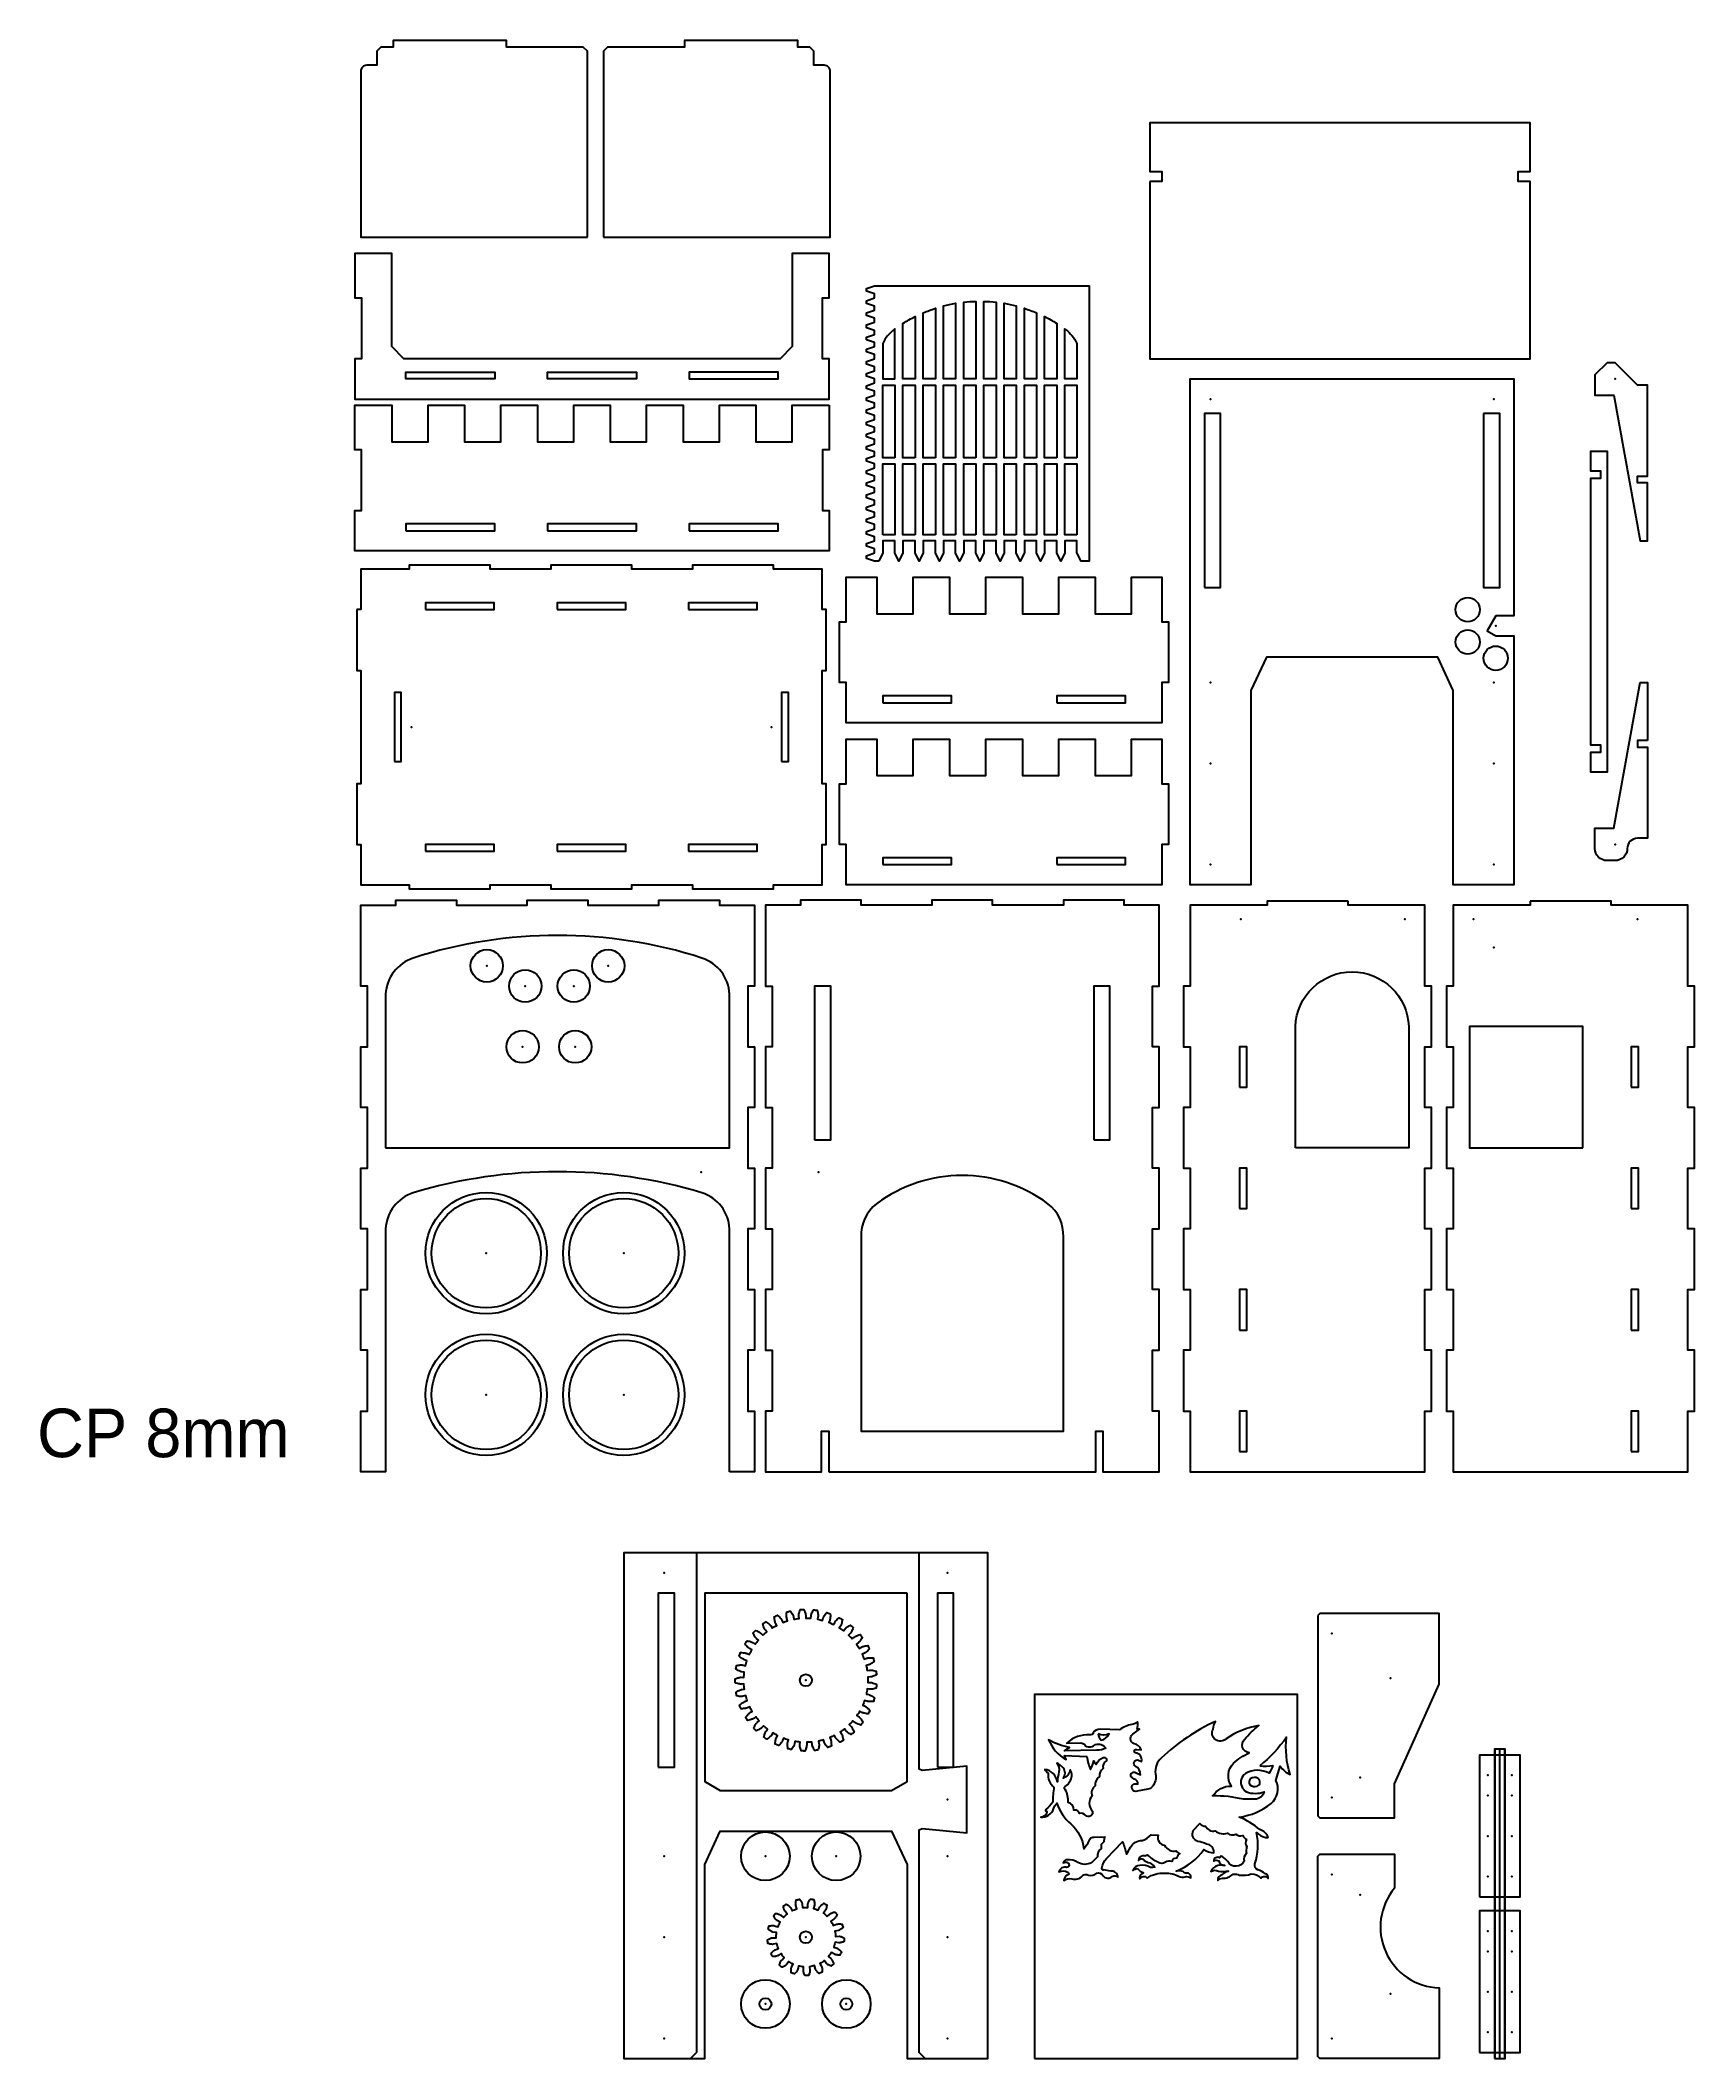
# Model space of a CAD drawing. Header units: millimetres. Extents: x -158 to 659, y -290 to 707.
import ezdxf
from ezdxf.enums import TextEntityAlignment as Align

# ---------------------------------------------------------------- set-up
doc = ezdxf.new("R2010")
doc.units = ezdxf.units.MM
for name, color, linetype in [('CORBEILLE', 70, 'Continuous'), ('EBRASEMENT_HERSE', 70, 'Continuous'), ('EMBRAYAGE', 70, 'Continuous'), ('FACADE_EXTEIREURE', 70, 'Continuous'), ('FACADE_INTERIEURE', 70, 'Continuous'), ('HERSE', 70, 'Continuous'), ('LATERALE_GD', 70, 'Continuous'), ('MECANIQUE', 70, 'Continuous'), ('PAR_DEFAUT', 70, 'Continuous'), ('PLANCHERS_INTERIEURS', 70, 'Continuous'), ('PONT_LEVIS_', 70, 'Continuous')]:
    doc.layers.add(name, color=color, linetype=linetype)

msp = doc.modelspace()

# ---------------------------------------------------------------- linework, layer by layer
at = {"layer": 'CORBEILLE'}
for points in [[(22.3, 465), (66.3, 465), (66.3, 468.4), (22.3, 468.4)], [(92.3, 465), (136.3, 465), (136.3, 468.4), (92.3, 468.4)], [(162.3, 465), (206.3, 465), (206.3, 468.4), (162.3, 468.4)], [(-2, 426), (-2, 396), (0, 396), (0, 386), (0, 350), (0, 340), (-2, 340), (-2, 310), (0, 310), (0, 290), (6, 290), (24, 290), (24, 288), (64, 288), (64, 290), (94, 290), (94, 288), (134, 288), (134, 290), (164, 290), (164, 288), (204, 288), (204, 290), (222, 290), (228, 290), (228, 310), (230, 310), (230, 340), (228, 340), (228, 350), (228, 386), (228, 396), (230, 396), (230, 426), (228, 426), (228, 446), (222, 446), (204, 446), (204, 448), (164, 448), (164, 446), (134, 446), (134, 448), (94, 448), (94, 446), (64, 446), (64, 448), (24, 448), (24, 446), (6, 446), (0, 446), (0, 426)], [(300, 370), (240, 370), (240, 390), (236.7, 390), (236.7, 410), (236.7, 420), (240, 420), (240, 430), (240, 442), (255, 442), (255, 424), (273, 424), (273, 442), (291, 442), (291, 424), (300, 424), (309, 424), (309, 442), (327, 442), (327, 424), (336, 424), (345, 424), (345, 442), (363, 442), (363, 424), (381, 424), (381, 442), (396, 442), (396, 430), (396, 420), (399.3, 420), (399.3, 410), (399.3, 390), (396, 390), (396, 370), (336, 370)], [(32, 426), (66, 426), (66, 429.4), (32, 429.4)], [(97, 426), (131, 426), (131, 429.4), (97, 429.4)], [(162, 426), (196, 426), (196, 429.4), (162, 429.4)], [(16.6, 351), (20, 351), (20, 385), (16.6, 385)], [(208, 351), (211.4, 351), (211.4, 385), (208, 385)], [(258, 380), (292, 380), (292, 383.4), (258, 383.4)], [(344, 380), (378, 380), (378, 383.4), (344, 383.4)], [(300, 290), (240, 290), (240, 310), (236.7, 310), (236.7, 330), (236.7, 340), (240, 340), (240, 350), (240, 362), (255, 362), (255, 344), (273, 344), (273, 362), (291, 362), (291, 344), (300, 344), (309, 344), (309, 362), (327, 362), (327, 344), (336, 344), (345, 344), (345, 362), (363, 362), (363, 344), (381, 344), (381, 362), (396, 362), (396, 350), (396, 340), (399.3, 340), (399.3, 330), (399.3, 310), (396, 310), (396, 290), (336, 290)], [(32, 306.6), (66, 306.6), (66, 310), (32, 310)], [(97, 306.6), (131, 306.6), (131, 310), (97, 310)], [(162, 306.6), (196, 306.6), (196, 310), (162, 310)], [(258, 300), (292, 300), (292, 303.4), (258, 303.4)], [(344, 300), (378, 300), (378, 303.4), (344, 303.4)]]:
    msp.add_lwpolyline(points, close=True, dxfattribs=at)
for points in [[(213.3, 556, 0), (207.3, 550, 0), (144.3, 550, 0), (84.3, 550, 0), (21.3, 550, 0), (15.3, 556, 0), (15.3, 566, 0), (15.3, 584, 0), (15.3, 595, 0), (15.3, 602, 0), (0.3, 602, 0), (-3, 602, 0), (-3, 590, 0), (-3, 580, 0), (0.3, 580, 0), (0.3, 570, 0), (0.3, 550, 0), (-3, 550, 0), (-3, 530, 0), (231.6, 530, 0), (231.6, 550, 0), (228.3, 550, 0), (228.3, 570, 0), (228.3, 580, 0), (231.6, 580, 0), (231.6, 590, 0), (231.6, 602, 0), (228.3, 602, 0), (213.3, 602, 0), (213.3, 595, 0), (213.3, 584, 0), (213.3, 566, 0)], [(44.3, 540, 0), (22.3, 540, 0), (22.3, 543.3, 0), (44.3, 543.3, 0), (66.3, 543.3, 0), (66.3, 540, 0)], [(114.3, 540, 0), (92.3, 540, 0), (92.3, 543.3, 0), (114.3, 543.3, 0), (136.3, 543.3, 0), (136.3, 540, 0)], [(184.3, 540, 0), (206.3, 540, 0), (206.3, 543.3, 0), (184.3, 543.3, 0), (162.3, 543.3, 0), (162.3, 540, 0)], [(231.6, 527, 0), (231.6, 515, 0), (231.6, 505, 0), (228.3, 505, 0), (228.3, 495, 0), (228.3, 475, 0), (231.6, 475, 0), (231.6, 455, 0), (-3, 455, 0), (-3, 475, 0), (0.3, 475, 0), (0.3, 495, 0), (0.3, 505, 0), (-3, 505, 0), (-3, 515, 0), (-3, 527, 0), (0.3, 527, 0), (15.3, 527, 0), (15.3, 509, 0), (33.3, 509, 0), (33.3, 527, 0), (51.3, 527, 0), (51.3, 509, 0), (69.3, 509, 0), (69.3, 527, 0), (87.3, 527, 0), (87.3, 509, 0), (105.3, 509, 0), (105.3, 527, 0), (112.3, 527, 0), (116.3, 527, 0), (123.3, 527, 0), (123.3, 509, 0), (141.3, 509, 0), (141.3, 527, 0), (159.3, 527, 0), (159.3, 509, 0), (177.3, 509, 0), (177.3, 527, 0), (195.3, 527, 0), (195.3, 509, 0), (213.3, 509, 0), (213.3, 527, 0), (228.3, 527, 0)]]:
    msp.add_polyline3d(points, close=True, dxfattribs=at)
for p in [(25, 368), (203, 368)]:
    msp.add_point(p, dxfattribs=at)
at = {"layer": 'EBRASEMENT_HERSE'}
for points in [[(417, 437), (425, 437), (425, 523), (417, 523)], [(555, 523), (555, 437), (563, 437), (563, 523)], [(147, -146), (155, -146), (155, -60), (147, -60)], [(285, -146), (293, -146), (293, -60), (285, -60)]]:
    msp.add_lwpolyline(points, close=True, dxfattribs=at)
for points in [[(561, 423, 0), (556.67, 415.5, 0), (561, 413, 0), (570, 413, 0), (570, 290, 0), (540, 290, 0), (540, 375, 0), (540, 386, 0), (532.38, 402.47, 0), (447.62, 402.47, 0), (440, 386, 0), (440, 375, 0), (440, 290, 0), (410, 290, 0), (410, 540, 0), (570, 540, 0), (570, 423, 0)], [(270, -290, 0), (310, -290, 0), (310, -40, 0), (130, -40, 0), (130, -290, 0), (170, -290, 0), (170, -205, 0), (170, -194, 0), (177.62, -177.53, 0), (262.38, -177.53, 0), (270, -194, 0), (270, -205, 0)], [(170, -290, 0), (170, -205, 0), (170, -194, 0), (177.62, -177.53, 0), (262.38, -177.53, 0), (270, -194, 0), (270, -205, 0), (270, -290, 0), (279, -290, 0), (276, -287, 0), (276, -177, 0), (277.54, -176.35, 0), (299.5, -178.45, 0), (299.5, -145.55, 0), (277.54, -147.65, 0), (276, -147, 0), (276, -40, 0), (166, -40, 0), (166, -287, 0), (163, -290, 0)], [(270, -60, 0), (170, -60, 0), (170, -153, 0), (177.62, -157.53, 0), (262.38, -157.53, 0), (270, -153, 0)]]:
    msp.add_polyline3d(points, close=True, dxfattribs=at)
for centre in [(547.14, 426), (547.15, 410), (561, 402)]:
    msp.add_circle(centre, 6, dxfattribs=at)
for p in [(420, 530), (560, 530), (561, 418), (420, 390), (560, 390), (420, 350), (560, 350), (420, 300), (560, 300), (150, -50), (290, -50), (290, -162), (150, -190), (290, -190), (150, -230), (290, -230), (150, -280), (290, -280)]:
    msp.add_point(p, dxfattribs=at)
at = {"layer": 'EMBRAYAGE'}
for points in [[(560.3, -290), (565.7, -290), (565.7, -137), (560.3, -137)], [(560.5, -290), (565.5, -290), (565.5, -137), (560.5, -137)], [(553, -210), (573, -210), (573, -140), (553, -140)], [(553, -287), (573, -287), (573, -217), (553, -217)]]:
    msp.add_lwpolyline(points, close=True, dxfattribs=at)
msp.add_lwpolyline([(563, -290), (563, -137)], dxfattribs=at)
for p in [(557, -150), (569, -150), (557, -160), (569, -160), (557, -180), (569, -180), (557, -200), (569, -200), (557, -227), (569, -227), (557, -237), (569, -237), (557, -257), (569, -257), (557, -277), (569, -277)]:
    msp.add_point(p, dxfattribs=at)
at = {"layer": 'FACADE_EXTEIREURE'}
for points in [[(231.3, 0), (233, 0), (236.3, 0), (358.3, 0), (361.6, 0), (363.3, 0), (363.3, 20), (366.6, 20), (366.8, 20), (366.8, 0), (368.3, 0), (371.6, 0), (392.3, 0), (394.6, 0), (394.6, 30), (391.3, 30), (391.3, 60), (394.6, 60), (394.6, 90), (391.3, 90), (391.3, 120), (394.6, 120), (394.6, 150), (391.3, 150), (391.3, 170), (391.3, 180), (394.6, 180), (394.6, 210), (391.3, 210), (391.3, 240), (394.6, 240), (394.6, 250), (394.6, 280), (392.3, 280), (377.3, 280), (377.3, 282.5), (347.3, 282.5), (347.3, 280), (312.3, 280), (312.3, 282.5), (282.3, 282.5), (282.3, 280), (247.3, 280), (247.3, 282.5), (217.3, 282.5), (217.3, 280), (202.3, 280), (200, 280), (200, 240), (203.3, 240), (203.3, 210), (200, 210), (200, 180), (203.3, 180), (203.3, 170), (203.3, 150), (200, 150), (200, 120), (203.3, 120), (203.3, 90), (200, 90), (200, 60), (203.3, 60), (203.3, 30), (200, 30), (200, 0), (202.3, 0), (223, 0), (226.3, 0), (227.8, 0), (227.8, 20), (228, 20), (231.3, 20)], [(224.3, 164), (232.3, 164), (232.3, 240), (224.3, 240)], [(362.3, 164), (370.3, 164), (370.3, 240), (362.3, 240)]]:
    msp.add_lwpolyline(points, close=True, dxfattribs=at)
msp.add_lwpolyline([(339.68, 132.47, 0.327984), (254.92, 132.47, 0.241037), (247.3, 116), (247.3, 105), (247.3, 20), (347.3, 20), (347.3, 105), (347.3, 116, 0.241037)], format="xyb", close=True, dxfattribs=at)
msp.add_point((226.3, 148), dxfattribs=at)
at = {"layer": 'FACADE_INTERIEURE'}
for points in [[(182.3, 0), (182.3, 120, 0.309514), (168.65, 137.85, 0.146175), (25.95, 137.85, 0.309514), (12.3, 120), (12.3, 0), (2.3, 0), (0, 0), (0, 30), (3.3, 30), (3.3, 60), (0, 60), (0, 90), (3.3, 90), (3.3, 120), (0, 120), (0, 150), (3.3, 150), (3.3, 170), (3.3, 180), (0, 180), (0, 210), (3.3, 210), (3.3, 240), (0, 240), (0, 280), (2.3, 280), (17.3, 280), (17.3, 282.5), (47.3, 282.5), (47.3, 280), (82.3, 280), (82.3, 282.5), (112.3, 282.5), (112.3, 280), (147.3, 280), (147.3, 282.5), (177.3, 282.5), (177.3, 280), (192.3, 280), (194.6, 280), (194.6, 250), (194.6, 240), (191.3, 240), (191.3, 210), (194.6, 210), (194.6, 180), (191.3, 180), (191.3, 170), (191.3, 150), (194.6, 150), (194.6, 120), (191.3, 120), (191.3, 90), (194.6, 90), (194.6, 60), (191.3, 60), (191.3, 30), (194.6, 30), (194.6, 0), (192.3, 0)], [(12.3, 160), (182.3, 160), (182.3, 236, 0.309514), (168.65, 253.85, 0.156854), (25.95, 253.85, 0.309514), (12.3, 236)]]:
    msp.add_lwpolyline(points, format="xyb", close=True, dxfattribs=at)
msp.add_point((168.3, 148), dxfattribs=at)
at = {"layer": 'HERSE'}
for points in [[(256, 450), (254, 450), (250, 451.33), (250, 452.67), (254, 454), (254, 456), (250, 457.33), (250, 458.67), (254, 460), (254, 462), (250, 463.33), (250, 464.67), (254, 466), (254, 468), (250, 469.33), (250, 470.67), (254, 472), (254, 474), (250, 475.33), (250, 476.67), (254, 478), (254, 480), (250, 481.33), (250, 482.67), (254, 484), (254, 486), (250, 487.33), (250, 488.67), (254, 490), (254, 492), (250, 493.33), (250, 494.67), (254, 496), (254, 498), (250, 499.33), (250, 500.67), (254, 502), (254, 504), (250, 505.33), (250, 506.67), (254, 508), (254, 510), (250, 511.33), (250, 512.67), (254, 514), (254, 516), (250, 517.33), (250, 518.67), (254, 520), (254, 522), (250, 523.33), (250, 524.67), (254, 526), (254, 528), (250, 529.33), (250, 530.67), (254, 532), (254, 534), (250, 535.33), (250, 536.67), (254, 538), (254, 540), (250, 541.33), (250, 542.67), (254, 544), (254, 546), (250, 547.33), (250, 548.67), (254, 550), (254, 552), (250, 553.33), (250, 554.67), (254, 556), (254, 558), (250, 559.33), (250, 560.67), (254, 562), (254, 564), (250, 565.33), (250, 566.67), (254, 568), (254, 570), (250, 571.33), (250, 572.67), (254, 574), (254, 576), (250, 577.33), (250, 578.67), (254, 580), (254, 582), (250, 583.33), (250, 584.67), (254, 586), (360, 586), (360, 555), (360, 545), (360, 450), (356, 450), (354, 454), (354, 460), (348, 460), (348, 454), (346, 450), (344, 454), (344, 460), (338, 460), (338, 454), (336, 450), (334, 454), (334, 460), (328, 460), (328, 454), (326, 450), (324, 454), (324, 460), (318, 460), (318, 454), (316, 450), (314, 454), (314, 460), (308, 460), (308, 454), (306, 450), (304, 454), (304, 460), (298, 460), (298, 454), (296, 450), (294, 454), (294, 460), (288, 460), (288, 454), (286, 450), (284, 454), (284, 460), (278, 460), (278, 454), (276, 450), (274, 454), (274, 460), (268, 460), (268, 454), (266, 450), (264, 454), (264, 460), (258, 460), (258, 454)], [(264, 501), (258, 501), (258, 537), (264, 537)], [(274, 501), (268, 501), (268, 537), (274, 537)], [(284, 501), (278, 501), (278, 537), (284, 537)], [(294, 501), (288, 501), (288, 537), (294, 537)], [(304, 501), (298, 501), (298, 537), (304, 537)], [(314, 501), (308, 501), (308, 537), (314, 537)], [(324, 501), (318, 501), (318, 537), (324, 537)], [(334, 501), (328, 501), (328, 537), (334, 537)], [(344, 501), (338, 501), (338, 537), (344, 537)], [(354, 501), (348, 501), (348, 537), (354, 537)], [(258, 463), (258, 498), (264, 498), (264, 463)], [(274, 463), (268, 463), (268, 498), (274, 498)], [(284, 463), (278, 463), (278, 498), (284, 498)], [(294, 463), (288, 463), (288, 498), (294, 498)], [(304, 463), (298, 463), (298, 498), (304, 498)], [(314, 463), (308, 463), (308, 498), (314, 498)], [(324, 463), (318, 463), (318, 498), (324, 498)], [(334, 463), (328, 463), (328, 498), (334, 498)], [(344, 463), (338, 463), (338, 498), (344, 498)], [(354, 463), (348, 463), (348, 498), (354, 498)]]:
    msp.add_lwpolyline(points, close=True, dxfattribs=at)
for points in [[(274, 545), (274, 540), (268, 540), (268, 545), (268, 555), (268, 567.44, -0.024059), (274, 570.82), (274, 555)], [(284, 545), (284, 540), (278, 540), (278, 545), (278, 555), (278, 572.66, -0.022389), (284, 574.9), (284, 555)], [(294, 545), (294, 540), (288, 540), (288, 545), (288, 555), (288, 576.07, -0.021452), (294, 577.36), (294, 555)], [(304, 545), (304, 540), (298, 540), (298, 545), (298, 555), (298, 577.92, -0.021025), (304, 578.34), (304, 555)], [(314, 545), (314, 540), (308, 540), (308, 545), (308, 555), (308, 578.34, -0.021025), (314, 577.92), (314, 555)], [(324, 545), (324, 540), (318, 540), (318, 545), (318, 555), (318, 577.36, -0.021452), (324, 576.07), (324, 555)], [(334, 545), (334, 540), (328, 540), (328, 545), (328, 555), (328, 574.9, -0.022389), (334, 572.66), (334, 555)], [(344, 545), (344, 540), (338, 540), (338, 545), (338, 555), (338, 570.82, -0.024059), (344, 567.44), (344, 555)], [(258, 555), (258, 545), (258, 540), (264, 540), (264, 545), (264, 555), (264, 564.75, 0.001627), (263.62, 564.47, 0.113686), (258, 557.52)], [(348.38, 564.47, -0.113686), (354, 557.52), (354, 555), (354, 545), (354, 540), (348, 540), (348, 545), (348, 555), (348, 564.75)]]:
    msp.add_lwpolyline(points, format="xyb", close=True, dxfattribs=at)
at = {"layer": 'LATERALE_GD'}
for points in [[(488, 282), (448, 282), (448, 280), (431.3, 280), (428, 280), (416, 280), (413.3, 280), (410, 280), (410, 240), (406.7, 240), (406.7, 210), (410, 210), (410, 180), (406.7, 180), (406.7, 150), (410, 150), (410, 120), (406.7, 120), (406.7, 90), (410, 90), (410, 60), (406.7, 60), (406.7, 30), (410, 30), (410, 0), (413.3, 0), (416, 0), (428, 0), (431.3, 0), (508, 0), (520, 0), (523.3, 0), (526, 0), (526, 30), (529.3, 30), (529.3, 60), (526, 60), (526, 90), (529.3, 90), (529.3, 120), (526, 120), (526, 150), (529.3, 150), (529.3, 180), (526, 180), (526, 210), (529.3, 210), (529.3, 240), (526, 240), (526, 280), (523.3, 280), (520, 280), (508, 280), (491.3, 280), (488, 280)], [(578, 282), (578, 280), (561.3, 280), (558, 280), (546, 280), (543.3, 280), (540, 280), (540, 240), (536.7, 240), (536.7, 210), (540, 210), (540, 180), (536.7, 180), (536.7, 150), (540, 150), (540, 120), (536.7, 120), (536.7, 90), (540, 90), (540, 60), (536.7, 60), (536.7, 30), (540, 30), (540, 0), (543.3, 0), (546, 0), (558, 0), (561.3, 0), (638, 0), (650, 0), (653.3, 0), (656, 0), (656, 30), (659.3, 30), (659.3, 60), (656, 60), (656, 90), (659.3, 90), (659.3, 120), (656, 120), (656, 150), (659.3, 150), (659.3, 180), (656, 180), (656, 210), (659.3, 210), (659.3, 240), (656, 240), (656, 280), (653.3, 280), (650, 280), (638, 280), (621.3, 280), (618, 280), (618, 282)], [(434.4, 190), (438, 190), (438, 210), (434.4, 210)], [(628, 190), (631.6, 190), (631.6, 210), (628, 210)], [(434.4, 130), (438, 130), (438, 150), (434.4, 150)], [(628, 130), (631.6, 130), (631.6, 150), (628, 150)], [(434.4, 70), (438, 70), (438, 90), (434.4, 90)], [(628, 70), (631.6, 70), (631.6, 90), (628, 90)], [(434.4, 10), (438, 10), (438, 30), (434.4, 30)], [(628, 10), (631.6, 10), (631.6, 30), (628, 30)]]:
    msp.add_lwpolyline(points, close=True, dxfattribs=at)
msp.add_lwpolyline([(462, 160), (462, 220, -0.964923), (518, 220), (518, 160)], format="xyb", close=True, dxfattribs=at)
msp.add_polyline3d([(604, 160, 0), (604, 220, 0), (548, 220, 0), (548, 160, 0)], close=True, dxfattribs=at)
for p in [(435, 273), (516, 273), (550, 273), (631, 273), (560, 259)]:
    msp.add_point(p, dxfattribs=at)
at = {"layer": 'MECANIQUE'}
for points in [[(242.92, -82.6), (243.87, -81.76), (243.9, -81.74), (243.99, -81.66), (244.16, -81.55), (244.4, -81.4), (244.71, -81.23), (245.11, -81.04), (245.58, -80.84), (246.15, -80.63), (246.76, -80.44, -0.013232), (247.92, -81.89), (247.92, -81.89), (247.59, -82.44), (247.27, -82.95), (246.97, -83.37), (246.69, -83.71), (246.45, -83.98), (246.26, -84.18), (246.11, -84.31), (246.02, -84.39), (245.99, -84.42), (244.96, -85.15, -0.021007), (246.37, -87.31), (247.46, -86.66), (247.49, -86.64), (247.6, -86.59), (247.78, -86.51), (248.04, -86.41), (248.38, -86.3), (248.81, -86.19), (249.32, -86.08), (249.91, -85.98), (250.55, -85.91, -0.013232), (251.41, -87.55), (251.41, -87.55), (250.99, -88.04), (250.57, -88.47), (250.19, -88.82), (249.86, -89.11), (249.57, -89.33), (249.34, -89.49), (249.18, -89.59), (249.07, -89.65), (249.04, -89.67), (247.89, -90.2, -0.021007), (248.86, -92.58), (250.05, -92.15), (250.09, -92.14), (250.2, -92.11), (250.4, -92.07), (250.68, -92.02), (251.03, -91.98), (251.47, -91.94), (251.99, -91.93), (252.59, -91.95), (253.23, -92, -0.013232), (253.76, -93.77), (253.76, -93.77), (253.26, -94.17), (252.77, -94.52), (252.33, -94.79), (251.95, -95.01), (251.63, -95.17), (251.37, -95.29), (251.19, -95.36), (251.07, -95.39), (251.03, -95.41), (249.81, -95.71, -0.021007), (250.31, -98.23), (251.56, -98.04), (251.6, -98.03), (251.72, -98.02), (251.92, -98.02), (252.2, -98.02), (252.56, -98.05), (252.99, -98.1), (253.51, -98.19), (254.09, -98.32), (254.71, -98.49, -0.013232), (254.9, -100.33), (254.9, -100.33), (254.33, -100.62), (253.78, -100.87), (253.3, -101.06), (252.88, -101.2), (252.54, -101.3), (252.26, -101.36), (252.07, -101.4), (251.95, -101.41), (251.91, -101.42), (250.65, -101.48, -0.021007), (250.67, -104.06), (251.93, -104.1), (251.97, -104.1), (252.09, -104.12), (252.29, -104.15), (252.56, -104.21), (252.91, -104.3), (253.32, -104.43), (253.81, -104.62), (254.36, -104.85), (254.93, -105.14, -0.013232), (254.77, -106.98), (254.77, -106.98), (254.16, -107.16), (253.57, -107.3), (253.06, -107.4), (252.63, -107.46), (252.27, -107.49), (251.99, -107.5), (251.79, -107.5), (251.67, -107.49), (251.63, -107.48), (250.38, -107.31, -0.021007), (249.91, -109.84), (251.14, -110.12), (251.18, -110.13), (251.3, -110.17), (251.49, -110.24), (251.74, -110.35), (252.07, -110.5), (252.45, -110.71), (252.89, -110.98), (253.39, -111.32), (253.9, -111.71, -0.013232), (253.39, -113.49), (253.39, -113.49), (252.75, -113.55), (252.15, -113.58), (251.63, -113.58), (251.2, -113.55), (250.84, -113.51), (250.56, -113.47), (250.37, -113.43), (250.25, -113.4), (250.21, -113.39), (249.02, -112.98, -0.021007), (248.08, -115.38), (249.23, -115.89), (249.27, -115.91), (249.38, -115.96), (249.55, -116.06), (249.78, -116.22), (250.07, -116.44), (250.41, -116.72), (250.79, -117.07), (251.21, -117.49), (251.64, -117.97, -0.013232), (250.8, -119.62), (250.8, -119.62), (250.16, -119.56), (249.57, -119.47), (249.06, -119.37), (248.63, -119.27), (248.29, -119.16), (248.03, -119.07), (247.84, -118.99), (247.74, -118.94), (247.7, -118.92), (246.61, -118.29, -0.021007), (245.23, -120.47), (246.27, -121.19), (246.3, -121.21), (246.39, -121.29), (246.54, -121.42), (246.74, -121.62), (246.98, -121.88), (247.26, -122.22), (247.57, -122.64), (247.9, -123.14), (248.23, -123.69, -0.013232), (247.1, -125.15), (247.1, -125.15), (246.48, -124.97), (245.92, -124.77), (245.44, -124.58), (245.04, -124.39), (244.72, -124.22), (244.48, -124.08), (244.31, -123.97), (244.22, -123.9), (244.19, -123.87), (243.23, -123.05, -0.021007), (241.47, -124.93), (242.35, -125.83), (242.38, -125.86), (242.45, -125.95), (242.57, -126.11), (242.73, -126.34), (242.92, -126.65), (243.13, -127.03), (243.36, -127.5), (243.59, -128.05), (243.81, -128.66, -0.013232), (242.42, -129.88), (242.42, -129.88), (241.85, -129.58), (241.33, -129.28), (240.89, -129), (240.54, -128.74), (240.26, -128.52), (240.05, -128.33), (239.91, -128.19), (239.83, -128.1), (239.8, -128.07), (239.02, -127.08, -0.021007), (236.93, -128.59), (237.63, -129.65), (237.65, -129.68), (237.7, -129.79), (237.79, -129.96), (237.9, -130.22), (238.03, -130.56), (238.16, -130.98), (238.3, -131.48), (238.42, -132.06), (238.52, -132.7, -0.013232), (236.92, -133.64), (236.92, -133.64), (236.42, -133.24), (235.97, -132.85), (235.6, -132.48), (235.3, -132.16), (235.06, -131.89), (234.89, -131.67), (234.78, -131.5), (234.72, -131.4), (234.7, -131.37), (234.12, -130.25, -0.021007), (231.78, -131.34), (232.26, -132.5), (232.28, -132.54), (232.32, -132.65), (232.37, -132.85), (232.43, -133.12), (232.49, -133.47), (232.54, -133.91), (232.58, -134.43), (232.59, -135.03), (232.57, -135.67, -0.013232), (230.82, -136.29), (230.82, -136.29), (230.4, -135.8), (230.03, -135.33), (229.73, -134.9), (229.5, -134.53), (229.32, -134.22), (229.2, -133.97), (229.12, -133.79), (229.07, -133.67), (229.06, -133.64), (228.7, -132.43, -0.021007), (226.2, -133.05), (226.46, -134.29), (226.47, -134.33), (226.48, -134.45), (226.5, -134.65), (226.5, -134.93), (226.5, -135.29), (226.46, -135.72), (226.4, -136.24), (226.3, -136.83), (226.16, -137.45, -0.013232), (224.33, -137.73), (224.33, -137.73), (224.01, -137.18), (223.73, -136.64), (223.52, -136.17), (223.36, -135.76), (223.25, -135.42), (223.17, -135.15), (223.13, -134.96), (223.11, -134.84), (223.1, -134.8), (222.98, -133.54, -0.021007), (220.4, -133.68), (220.42, -134.95), (220.42, -134.99), (220.41, -135.11), (220.39, -135.3), (220.34, -135.58), (220.27, -135.93), (220.15, -136.36), (220, -136.85), (219.78, -137.41), (219.53, -138, -0.013232), (217.68, -137.92), (217.68, -137.92), (217.47, -137.32), (217.3, -136.74), (217.18, -136.24), (217.1, -135.8), (217.05, -135.45), (217.03, -135.17), (217.02, -134.97), (217.02, -134.85), (217.03, -134.81), (217.14, -133.55, -0.021007), (214.59, -133.21), (214.37, -134.45), (214.36, -134.49), (214.33, -134.6), (214.27, -134.79), (214.17, -135.06), (214.03, -135.39), (213.84, -135.78), (213.59, -136.24), (213.27, -136.75), (212.91, -137.27, -0.013232), (211.11, -136.85), (211.11, -136.85), (211.02, -136.22), (210.96, -135.62), (210.94, -135.1), (210.94, -134.66), (210.96, -134.3), (210.99, -134.03), (211.03, -133.83), (211.05, -133.71), (211.06, -133.67), (211.41, -132.46, -0.021007), (208.97, -131.64), (208.52, -132.81), (208.5, -132.85), (208.45, -132.96), (208.36, -133.13), (208.21, -133.37), (208.01, -133.67), (207.75, -134.02), (207.42, -134.42), (207.01, -134.86), (206.55, -135.31, -0.013232), (204.86, -134.56), (204.86, -134.56), (204.89, -133.92), (204.95, -133.32), (205.03, -132.81), (205.12, -132.38), (205.2, -132.03), (205.29, -131.76), (205.35, -131.57), (205.4, -131.46), (205.42, -131.43), (205.99, -130.3, -0.021007), (203.75, -129.03), (203.08, -130.1), (203.06, -130.14), (202.99, -130.23), (202.86, -130.39), (202.68, -130.59), (202.42, -130.85), (202.1, -131.14), (201.7, -131.47), (201.21, -131.83), (200.68, -132.18, -0.013232), (199.16, -131.12), (199.16, -131.12), (199.32, -130.5), (199.49, -129.92), (199.66, -129.44), (199.82, -129.03), (199.98, -128.7), (200.11, -128.46), (200.21, -128.28), (200.28, -128.19), (200.3, -128.15), (201.08, -127.16, -0.021007), (199.12, -125.49), (198.26, -126.41), (198.23, -126.44), (198.14, -126.52), (197.99, -126.65), (197.77, -126.82), (197.47, -127.02), (197.09, -127.25), (196.64, -127.49), (196.1, -127.75), (195.51, -128, -0.013232), (194.22, -126.67), (194.22, -126.67), (194.48, -126.09), (194.76, -125.56), (195.02, -125.11), (195.26, -124.74), (195.47, -124.45), (195.65, -124.23), (195.78, -124.08), (195.87, -124), (195.9, -123.97), (196.85, -123.14, -0.021007), (195.24, -121.13), (194.22, -121.87), (194.19, -121.9), (194.09, -121.96), (193.91, -122.06), (193.66, -122.18), (193.33, -122.32), (192.92, -122.47), (192.42, -122.63), (191.85, -122.78), (191.22, -122.91, -0.013232), (190.2, -121.36), (190.2, -121.36), (190.58, -120.84), (190.95, -120.37), (191.29, -119.98), (191.6, -119.67), (191.86, -119.42), (192.07, -119.24), (192.23, -119.12), (192.33, -119.05), (192.36, -119.03), (193.46, -118.4, -0.021007), (192.26, -116.11), (191.12, -116.65), (191.08, -116.67), (190.97, -116.71), (190.78, -116.77), (190.51, -116.85), (190.16, -116.92), (189.72, -117), (189.21, -117.06), (188.61, -117.1), (187.97, -117.11, -0.013232), (187.27, -115.39), (187.27, -115.39), (187.73, -114.95), (188.19, -114.56), (188.6, -114.24), (188.96, -113.99), (189.26, -113.8), (189.5, -113.66), (189.68, -113.57), (189.79, -113.52), (189.83, -113.51), (191.02, -113.09, -0.021007), (190.28, -110.63), (189.05, -110.94), (189.01, -110.95), (188.9, -110.97), (188.7, -110.99), (188.42, -111.02), (188.06, -111.02), (187.62, -111.01), (187.1, -110.98), (186.51, -110.9), (185.88, -110.79, -0.013232), (185.51, -108.97), (185.51, -108.97), (186.05, -108.63), (186.57, -108.33), (187.04, -108.09), (187.44, -107.92), (187.77, -107.79), (188.04, -107.7), (188.23, -107.64), (188.35, -107.62), (188.39, -107.61), (189.64, -107.43, -0.021007), (189.37, -104.86), (188.11, -104.94), (188.07, -104.94), (187.95, -104.94), (187.75, -104.93), (187.47, -104.89), (187.12, -104.84), (186.69, -104.74), (186.19, -104.61), (185.62, -104.42), (185.02, -104.19, -0.013232), (185.01, -102.34), (185.01, -102.34), (185.6, -102.1), (186.17, -101.91), (186.67, -101.76), (187.09, -101.66), (187.45, -101.6), (187.73, -101.56), (187.92, -101.55), (188.04, -101.54), (188.08, -101.54), (189.35, -101.6, -0.021007), (189.57, -99.03), (188.32, -98.87), (188.28, -98.86), (188.16, -98.84), (187.97, -98.79), (187.7, -98.7), (187.37, -98.58), (186.96, -98.41), (186.5, -98.18), (185.97, -97.89), (185.43, -97.55, -0.013232), (185.76, -95.73), (185.76, -95.73), (186.39, -95.61), (186.99, -95.52), (187.5, -95.48), (187.94, -95.46), (188.3, -95.46), (188.58, -95.48), (188.78, -95.5), (188.9, -95.52), (188.94, -95.53), (190.16, -95.83, -0.021007), (190.87, -93.35), (189.67, -92.95), (189.64, -92.94), (189.53, -92.89), (189.35, -92.8), (189.1, -92.67), (188.79, -92.48), (188.43, -92.24), (188.01, -91.92), (187.55, -91.54), (187.08, -91.11, -0.013232), (187.76, -89.38), (187.76, -89.38), (188.4, -89.38), (189, -89.41), (189.51, -89.46), (189.95, -89.53), (190.3, -89.6), (190.57, -89.67), (190.76, -89.73), (190.87, -89.77), (190.91, -89.79), (192.06, -90.31, -0.021007), (193.23, -88.01), (192.12, -87.39), (192.09, -87.37), (191.99, -87.3), (191.83, -87.19), (191.61, -87.01), (191.35, -86.77), (191.04, -86.46), (190.69, -86.07), (190.31, -85.61), (189.93, -85.09, -0.013232), (190.92, -83.53), (190.92, -83.53), (191.55, -83.65), (192.13, -83.79), (192.63, -83.94), (193.04, -84.09), (193.37, -84.22), (193.63, -84.34), (193.8, -84.44), (193.9, -84.5), (193.94, -84.52), (194.97, -85.25, -0.021007), (196.55, -83.21), (195.58, -82.4), (195.55, -82.37), (195.47, -82.29), (195.33, -82.14), (195.15, -81.93), (194.94, -81.64), (194.69, -81.27), (194.42, -80.83), (194.14, -80.3), (193.86, -79.72, -0.013232), (195.13, -78.37), (195.13, -78.37), (195.72, -78.61), (196.27, -78.86), (196.73, -79.1), (197.11, -79.33), (197.41, -79.52), (197.63, -79.69), (197.79, -79.81), (197.88, -79.89), (197.91, -79.92), (198.78, -80.83, -0.021007), (200.71, -79.13), (199.92, -78.15), (199.9, -78.12), (199.83, -78.02), (199.72, -77.85), (199.59, -77.6), (199.43, -77.28), (199.26, -76.88), (199.08, -76.39), (198.9, -75.82), (198.74, -75.2, -0.013232), (200.24, -74.11), (200.24, -74.11), (200.78, -74.46), (201.27, -74.81), (201.67, -75.13), (202, -75.42), (202.26, -75.67), (202.45, -75.88), (202.58, -76.03), (202.65, -76.12), (202.67, -76.16), (203.36, -77.22, -0.021007), (205.58, -75.91), (204.99, -74.8), (204.97, -74.76), (204.92, -74.65), (204.85, -74.47), (204.76, -74.2), (204.67, -73.85), (204.58, -73.42), (204.49, -72.91), (204.43, -72.32), (204.38, -71.68, -0.013232), (206.06, -70.89), (206.06, -70.89), (206.53, -71.34), (206.94, -71.77), (207.28, -72.17), (207.55, -72.51), (207.75, -72.81), (207.9, -73.05), (208, -73.22), (208.05, -73.33), (208.07, -73.36), (208.54, -74.53, -0.021007), (210.97, -73.67), (210.6, -72.47), (210.59, -72.43), (210.56, -72.31), (210.52, -72.11), (210.49, -71.84), (210.46, -71.48), (210.45, -71.04), (210.47, -70.52), (210.51, -69.92), (210.6, -69.29, -0.013232), (212.39, -68.84), (212.39, -68.84), (212.76, -69.36), (213.09, -69.86), (213.34, -70.32), (213.54, -70.71), (213.69, -71.04), (213.79, -71.3), (213.85, -71.49), (213.88, -71.6), (213.89, -71.64), (214.13, -72.88, -0.021007), (216.68, -72.49), (216.54, -71.24), (216.54, -71.2), (216.54, -71.08), (216.54, -70.88), (216.56, -70.6), (216.6, -70.24), (216.68, -69.81), (216.79, -69.3), (216.95, -68.73), (217.15, -68.12, -0.013232), (218.99, -68.01), (218.99, -68.01), (219.26, -68.6), (219.48, -69.15), (219.65, -69.65), (219.77, -70.07), (219.85, -70.42), (219.9, -70.69), (219.93, -70.89), (219.93, -71.01), (219.94, -71.05), (219.94, -72.31, -0.021007), (222.51, -72.42), (222.62, -71.16), (222.62, -71.12), (222.64, -71), (222.68, -70.81), (222.75, -70.54), (222.86, -70.19), (223.02, -69.78), (223.22, -69.3), (223.49, -68.77), (223.8, -68.21, -0.013232), (225.63, -68.46), (225.63, -68.46), (225.78, -69.08), (225.9, -69.67), (225.97, -70.18), (226.01, -70.62), (226.02, -70.98), (226.02, -71.26), (226, -71.46), (225.99, -71.58), (225.98, -71.62), (225.75, -72.86, -0.021007), (228.26, -73.45), (228.6, -72.23), (228.61, -72.19), (228.65, -72.08), (228.73, -71.89), (228.85, -71.64), (229.02, -71.33), (229.25, -70.95), (229.54, -70.52), (229.9, -70.05), (230.31, -69.55, -0.013232), (232.07, -70.15), (232.07, -70.15), (232.1, -70.79), (232.1, -71.39), (232.07, -71.9), (232.02, -72.34), (231.97, -72.7), (231.91, -72.97), (231.86, -73.16), (231.83, -73.28), (231.81, -73.32), (231.35, -74.49, -0.021007), (233.7, -75.54), (234.26, -74.41), (234.28, -74.38), (234.34, -74.27), (234.46, -74.11), (234.62, -73.88), (234.85, -73.61), (235.15, -73.28), (235.51, -72.92), (235.96, -72.52), (236.46, -72.11, -0.013232), (238.07, -73.02), (238.07, -73.02), (237.98, -73.66), (237.86, -74.25), (237.74, -74.75), (237.61, -75.17), (237.49, -75.51), (237.38, -75.77), (237.3, -75.95), (237.24, -76.05), (237.22, -76.09), (236.54, -77.15, -0.021007), (238.65, -78.63), (239.42, -77.63), (239.44, -77.6), (239.52, -77.51), (239.66, -77.37), (239.87, -77.18), (240.15, -76.95), (240.5, -76.69), (240.93, -76.4), (241.44, -76.09), (242.01, -75.78, -0.013232), (243.42, -76.99), (243.42, -76.99), (243.2, -77.59), (242.98, -78.15), (242.76, -78.62), (242.56, -79.01), (242.38, -79.32), (242.22, -79.55), (242.1, -79.71), (242.03, -79.8), (242, -79.83), (241.13, -80.75, -0.021007)], [(473, -289), (473, -190), (474, -189), (511, -189), (511, -205.71, 0.625314), (533, -255), (533, -290), (474, -290)], [(230.56, -219.79), (231.83, -218.56), (231.85, -218.55), (231.89, -218.51), (231.98, -218.44), (232.1, -218.36), (232.25, -218.27), (232.45, -218.16), (232.7, -218.05), (232.98, -217.93), (233.31, -217.81), (233.68, -217.7), (234.1, -217.59), (234.35, -217.55, -0.022105), (235.39, -218.86), (235.39, -218.86), (235.29, -219.09), (235.09, -219.47), (234.9, -219.81), (234.71, -220.11), (234.53, -220.36), (234.36, -220.57), (234.21, -220.74), (234.08, -220.87), (233.98, -220.97), (233.9, -221.03), (233.85, -221.07), (233.83, -221.08), (232.34, -222.04, -0.043431), (233.53, -224.29), (235.17, -223.61), (235.18, -223.6), (235.24, -223.58), (235.34, -223.55), (235.48, -223.52), (235.67, -223.49), (235.89, -223.46), (236.16, -223.44), (236.46, -223.43), (236.81, -223.44), (237.2, -223.47), (237.63, -223.53), (237.88, -223.57, -0.022105), (238.38, -225.17), (238.38, -225.17), (238.2, -225.35), (237.88, -225.64), (237.57, -225.88), (237.29, -226.09), (237.03, -226.26), (236.8, -226.39), (236.6, -226.5), (236.43, -226.57), (236.3, -226.63), (236.2, -226.66), (236.14, -226.68), (236.12, -226.68), (234.38, -227.04, -0.043431), (234.68, -229.57), (236.45, -229.52), (236.47, -229.52), (236.53, -229.52), (236.64, -229.53), (236.78, -229.55), (236.96, -229.59), (237.18, -229.64), (237.44, -229.72), (237.73, -229.82), (238.05, -229.96), (238.4, -230.13), (238.78, -230.33), (238.99, -230.46, -0.022105), (238.88, -232.14), (238.88, -232.14), (238.65, -232.24), (238.25, -232.39), (237.87, -232.51), (237.54, -232.6), (237.23, -232.66), (236.97, -232.7), (236.74, -232.73), (236.56, -232.74), (236.42, -232.74), (236.31, -232.74), (236.25, -232.73), (236.23, -232.73), (234.48, -232.43, -0.043431), (233.84, -234.9), (235.52, -235.49), (235.53, -235.5), (235.59, -235.52), (235.68, -235.57), (235.81, -235.64), (235.96, -235.74), (236.15, -235.87), (236.36, -236.04), (236.59, -236.24), (236.84, -236.48), (237.11, -236.77), (237.39, -237.09), (237.54, -237.29, -0.022105), (236.83, -238.81), (236.83, -238.81), (236.58, -238.82), (236.15, -238.82), (235.76, -238.8), (235.41, -238.76), (235.11, -238.71), (234.85, -238.65), (234.63, -238.59), (234.45, -238.54), (234.32, -238.49), (234.22, -238.44), (234.17, -238.42), (234.15, -238.41), (232.63, -237.5, -0.043431), (231.14, -239.57), (232.48, -240.73), (232.5, -240.74), (232.54, -240.78), (232.61, -240.86), (232.7, -240.97), (232.81, -241.12), (232.94, -241.31), (233.07, -241.54), (233.22, -241.81), (233.37, -242.13), (233.51, -242.49), (233.65, -242.9), (233.73, -243.14, -0.022105), (232.51, -244.3), (232.51, -244.3), (232.28, -244.22), (231.87, -244.06), (231.52, -243.89), (231.21, -243.73), (230.94, -243.58), (230.72, -243.43), (230.54, -243.3), (230.39, -243.18), (230.28, -243.08), (230.21, -243.01), (230.17, -242.97), (230.16, -242.95), (229.06, -241.56, -0.043431), (226.93, -242.95), (227.77, -244.51), (227.78, -244.53), (227.8, -244.59), (227.84, -244.68), (227.88, -244.82), (227.93, -245), (227.98, -245.22), (228.02, -245.48), (228.06, -245.79), (228.08, -246.14), (228.09, -246.53), (228.07, -246.96), (228.05, -247.21, -0.022105), (226.5, -247.85), (226.5, -247.85), (226.31, -247.69), (225.99, -247.4), (225.72, -247.12), (225.49, -246.85), (225.3, -246.61), (225.14, -246.4), (225.02, -246.21), (224.93, -246.04), (224.86, -245.92), (224.82, -245.82), (224.8, -245.76), (224.79, -245.75), (224.28, -244.05, -0.043431), (221.78, -244.58), (222, -246.34), (222, -246.36), (222, -246.42), (222, -246.52), (222, -246.67), (221.98, -246.85), (221.94, -247.07), (221.89, -247.33), (221.81, -247.63), (221.71, -247.97), (221.57, -248.33), (221.4, -248.73), (221.29, -248.96, -0.022105), (219.61, -249), (219.61, -249), (219.49, -248.78), (219.3, -248.39), (219.15, -248.03), (219.03, -247.7), (218.94, -247.41), (218.87, -247.15), (218.83, -246.92), (218.8, -246.74), (218.79, -246.6), (218.78, -246.5), (218.78, -246.43), (218.78, -246.41), (218.91, -244.65, -0.043431), (216.4, -244.24), (215.96, -245.96), (215.96, -245.98), (215.94, -246.03), (215.9, -246.13), (215.84, -246.26), (215.76, -246.43), (215.64, -246.62), (215.5, -246.85), (215.32, -247.1), (215.1, -247.37), (214.84, -247.66), (214.54, -247.97), (214.36, -248.14, -0.022105), (212.78, -247.57), (212.78, -247.57), (212.74, -247.33), (212.71, -246.9), (212.7, -246.5), (212.7, -246.15), (212.72, -245.85), (212.76, -245.58), (212.79, -245.36), (212.83, -245.18), (212.87, -245.04), (212.9, -244.94), (212.93, -244.88), (212.93, -244.86), (213.69, -243.26, -0.043431), (211.5, -241.97), (210.47, -243.42), (210.46, -243.44), (210.42, -243.48), (210.35, -243.56), (210.25, -243.66), (210.11, -243.78), (209.93, -243.93), (209.72, -244.08), (209.46, -244.25), (209.16, -244.43), (208.81, -244.61), (208.42, -244.79), (208.18, -244.88, -0.022105), (206.92, -243.78), (206.92, -243.78), (206.98, -243.53), (207.1, -243.12), (207.23, -242.75), (207.36, -242.43), (207.49, -242.15), (207.62, -241.91), (207.73, -241.72), (207.83, -241.56), (207.92, -241.45), (207.99, -241.37), (208.03, -241.32), (208.04, -241.31), (209.33, -240.09, -0.043431), (207.75, -238.1), (206.27, -239.07), (206.25, -239.08), (206.2, -239.11), (206.1, -239.16), (205.97, -239.22), (205.8, -239.28), (205.58, -239.35), (205.32, -239.42), (205.02, -239.48), (204.68, -239.54), (204.29, -239.58), (203.86, -239.6), (203.61, -239.61, -0.022105), (202.82, -238.12), (202.82, -238.12), (202.97, -237.92), (203.23, -237.57), (203.48, -237.28), (203.72, -237.02), (203.95, -236.81), (204.15, -236.63), (204.33, -236.49), (204.48, -236.39), (204.6, -236.31), (204.69, -236.26), (204.75, -236.23), (204.76, -236.22), (206.4, -235.55, -0.043431), (205.65, -233.12), (203.92, -233.5), (203.9, -233.5), (203.84, -233.51), (203.73, -233.52), (203.59, -233.53), (203.4, -233.52), (203.18, -233.51), (202.91, -233.48), (202.61, -233.43), (202.27, -233.36), (201.89, -233.26), (201.48, -233.12), (201.24, -233.04, -0.022105), (201.05, -231.37), (201.05, -231.37), (201.26, -231.23), (201.63, -231), (201.97, -230.82), (202.29, -230.67), (202.57, -230.55), (202.82, -230.46), (203.04, -230.39), (203.22, -230.35), (203.36, -230.32), (203.46, -230.31), (203.52, -230.3), (203.54, -230.3), (205.32, -230.27, -0.043431), (205.49, -227.73), (203.74, -227.45), (203.72, -227.45), (203.66, -227.43), (203.56, -227.41), (203.42, -227.36), (203.25, -227.29), (203.05, -227.2), (202.81, -227.07), (202.54, -226.92), (202.25, -226.72), (201.94, -226.49), (201.6, -226.22), (201.41, -226.05, -0.022105), (201.84, -224.43), (201.84, -224.43), (202.08, -224.37), (202.5, -224.3), (202.89, -224.25), (203.24, -224.22), (203.55, -224.22), (203.82, -224.22), (204.04, -224.24), (204.23, -224.26), (204.37, -224.29), (204.47, -224.31), (204.53, -224.33), (204.55, -224.34), (206.21, -224.95, -0.043431), (207.29, -222.64), (205.76, -221.75), (205.74, -221.74), (205.69, -221.71), (205.61, -221.64), (205.5, -221.55), (205.36, -221.42), (205.2, -221.26), (205.03, -221.06), (204.84, -220.82), (204.63, -220.53), (204.42, -220.2), (204.21, -219.83), (204.09, -219.61, -0.022105), (205.07, -218.24), (205.07, -218.24), (205.32, -218.28), (205.75, -218.36), (206.12, -218.46), (206.46, -218.56), (206.75, -218.67), (207, -218.77), (207.2, -218.87), (207.36, -218.95), (207.49, -219.03), (207.57, -219.09), (207.62, -219.12), (207.64, -219.14), (208.97, -220.31, -0.043431), (210.81, -218.55), (209.7, -217.16), (209.69, -217.15), (209.65, -217.1), (209.6, -217.01), (209.53, -216.88), (209.45, -216.72), (209.36, -216.51), (209.27, -216.26), (209.18, -215.96), (209.09, -215.62), (209.01, -215.24), (208.95, -214.81), (208.92, -214.56, -0.022105), (210.33, -213.65), (210.33, -213.65), (210.55, -213.77), (210.91, -214), (211.23, -214.23), (211.51, -214.44), (211.74, -214.64), (211.93, -214.83), (212.09, -214.99), (212.21, -215.13), (212.29, -215.25), (212.35, -215.33), (212.39, -215.39), (212.4, -215.4), (213.22, -216.98, -0.043431), (215.57, -216), (215.03, -214.31), (215.03, -214.29), (215.01, -214.23), (214.99, -214.13), (214.98, -213.99), (214.96, -213.8), (214.95, -213.57), (214.96, -213.31), (214.98, -213), (215.02, -212.65), (215.09, -212.27), (215.18, -211.85), (215.25, -211.6, -0.022105), (216.89, -211.26), (216.89, -211.26), (217.05, -211.45), (217.3, -211.8), (217.52, -212.12), (217.7, -212.42), (217.84, -212.7), (217.96, -212.94), (218.04, -213.15), (218.1, -213.32), (218.14, -213.46), (218.17, -213.56), (218.18, -213.62), (218.18, -213.64), (218.38, -215.4, -0.043431), (220.92, -215.34), (221.04, -213.57), (221.04, -213.55), (221.05, -213.49), (221.07, -213.39), (221.1, -213.25), (221.15, -213.07), (221.23, -212.86), (221.33, -212.61), (221.46, -212.33), (221.62, -212.03), (221.82, -211.69), (222.06, -211.33), (222.21, -211.13, -0.022105), (223.87, -211.4), (223.87, -211.4), (223.95, -211.64), (224.06, -212.05), (224.15, -212.43), (224.2, -212.78), (224.24, -213.09), (224.26, -213.35), (224.26, -213.58), (224.26, -213.76), (224.24, -213.91), (224.23, -214.01), (224.22, -214.07), (224.21, -214.09), (223.76, -215.8, -0.043431), (226.16, -216.67), (226.9, -215.06), (226.91, -215.04), (226.94, -214.99), (226.99, -214.9), (227.08, -214.78), (227.19, -214.63), (227.34, -214.46), (227.52, -214.27), (227.74, -214.05), (228.01, -213.83), (228.32, -213.59), (228.67, -213.34), (228.88, -213.2, -0.022105), (230.33, -214.05), (230.33, -214.05), (230.32, -214.3), (230.27, -214.73), (230.21, -215.12), (230.14, -215.46), (230.06, -215.76), (229.98, -216.02), (229.91, -216.23), (229.83, -216.4), (229.77, -216.53), (229.72, -216.62), (229.69, -216.67), (229.68, -216.69), (228.64, -218.12, -0.043431)]]:
    msp.add_lwpolyline(points, format="xyb", close=True, dxfattribs=at)
msp.add_polyline3d([(473, -71, 0), (473, -170, 0), (474, -171, 0), (511, -171, 0), (511, -154.29, 0), (533, -105, 0), (533, -70, 0), (474, -70, 0)], close=True, dxfattribs=at)
for centre, radius in [((62.3, 250), 8), ((122.3, 250), 8), ((81.3, 240), 8), ((105.3, 240), 8), ((80, 210), 8), ((106, 210), 8), ((62, 108), 30), ((62, 108), 27), ((130, 108), 30), ((130, 108), 27), ((62, 38), 30), ((62, 38), 27), ((130, 38), 30), ((130, 38), 27), ((220, -103), 2.95), ((200, -190), 12), ((235, -190), 12), ((220, -230), 2.95), ((200, -263), 12), ((240, -263), 12), ((200, -263), 2.95), ((240, -263), 2.95)]:
    msp.add_circle(centre, radius, dxfattribs=at)
for p in [(62.3, 250), (122.3, 250), (81.3, 240), (105.3, 240), (80, 210), (106, 210), (62, 108), (130, 108), (62, 38), (130, 38), (480, -80), (220, -103), (509, -102), (494, -151), (480, -161), (200, -190), (235, -190), (480, -199), (494, -209), (220, -230), (509, -258), (200, -263), (240, -263), (480, -280)]:
    msp.add_point(p, dxfattribs=at)
at = {"layer": 'PLANCHERS_INTERIEURS'}
for points in [[(112, 610), (112, 702), (110, 704), (72, 704), (72, 707.3), (46, 707.3), (16, 707.3), (16, 704), (10, 704), (8, 702), (8, 695), (3, 695, 0.414214), (0, 692), (0, 610)], [(120, 610), (232, 610), (232, 692, 0.414214), (229, 695), (224, 695), (224, 702), (222, 704), (216, 704), (216, 707.3), (190, 707.3), (160, 707.3), (160, 704), (122, 704), (120, 702)], [(636, 361.4), (631, 361.4), (631, 358), (632, 358), (632, 358), (636, 358), (636, 318), (636, 313), (631, 313, 0.414214), (626, 308, -0.414214), (620, 302), (616, 302, -0.414214), (610, 308), (610, 318), (619.3, 318), (632.37, 390), (636, 390)]]:
    msp.add_lwpolyline(points, format="xyb", close=True, dxfattribs=at)
for points in [[(390, 637.5), (390, 550), (578, 550), (578, 637.5), (572, 637.5), (572, 642.5), (578, 642.5), (578, 666.5), (390, 666.5), (390, 642.5), (396, 642.5), (396, 637.5)], [(612, 491), (613, 491), (613, 494.4), (608, 494.4), (608, 497.3), (608, 504.3), (616, 504.3), (616, 497.3), (616, 427), (616, 423), (616, 410), (616, 353.3), (616, 345.7), (608, 345.7), (608, 355.6), (613, 355.6), (613, 359), (612, 359), (608, 359), (608, 410), (608, 423), (608, 427), (608, 491)]]:
    msp.add_lwpolyline(points, close=True, dxfattribs=at)
msp.add_polyline3d([(632, 491.99, 0), (636, 491.99, 0), (636, 531.99, 0), (636, 536.99, 0), (631, 536.99, 0), (626, 541.99, 0), (620, 547.99, 0), (616, 547.99, 0), (610, 541.99, 0), (610, 531.99, 0), (619.3, 531.99, 0), (632.37, 460, 0), (636, 460, 0), (636, 488.6, 0), (631, 488.6, 0), (631, 492, 0), (632, 492, 0)], close=True, dxfattribs=at)
for p in [(620, 539.99), (620, 310)]:
    msp.add_point(p, dxfattribs=at)
at = {"layer": 'PONT_LEVIS_'}
msp.add_lwpolyline([(333, -290), (463, -290), (463, -110), (333, -110)], close=True, dxfattribs=at)
for points in [[(444.38, -145.31, 0.080617), (450.88, -145.1, -0.02477), (449, -148.99, 0.258184), (437.24, -149.09, 0.363797), (435.45, -155.6, 0.140844), (437.76, -158.23, 0.163894), (446.48, -158.23, -0.331836), (441.96, -161.8), (436.29, -161.8, 0.06091), (421.06, -160.22, -0.256947), (430.41, -155.29, -0.359915), (431.36, -144.06, -0.078547), (439.12, -138.91, -0.628003), (436.81, -132.29, -0.051735), (443.85, -125.36, 0.105055), (427.68, -131.98, -0.859891), (421.27, -127.15, -0.094619), (422.54, -123.37, 0.082985), (395.76, -141.43, 0.265539), (392.82, -149.31, -0.220026), (391.35, -155.5, -0.222033), (389.04, -156.87), (383.79, -157.81, -0.942159), (382, -154.34, -0.224489), (384.11, -154.45, 0.41611), (382.32, -151.93), (381.38, -151.3, -1.023942), (382.95, -148.68), (385.47, -149.72, 0.292134), (382.95, -145.63, -0.874039), (384.42, -142.48), (385.89, -143.11, 0.459957), (382.85, -138.91, -0.948903), (383.58, -137.23), (385.68, -137.34, 0.280822), (382.32, -134.5, -0.712819), (382.32, -129.25, 0.03639), (384.94, -127.15), (383.79, -127.15, 0.070564), (384, -123.58, -0.146671), (381.17, -124.94, 0.125209), (375.07, -127.47), (365.42, -127.15, 0.239624), (362.06, -128.94, -0.377991), (360.38, -129.99, 0.204419), (348.93, -134.08), (355.86, -133.97, -0.229669), (358.27, -135.44, 0.323098), (363.21, -134.71, -0.325369), (368.25, -136.6, -0.105843), (363.84, -137.65), (347.88, -137.86, -0.087022), (350.3, -136.18, -0.099707), (340, -132.5, 0.174376), (348.62, -142.16, -0.111595), (347.88, -140.28), (358.9, -140.69, 0.071367), (360.69, -147.1, 0.075735), (362.37, -142.9, 0.134336), (363.42, -144.58, -0.166056), (366.88, -141.22, -0.665868), (368.56, -142.79, 0.325537), (366.88, -146.68, 0.233714), (365.1, -150.56, 0.257476), (363, -155.19, 0.360373), (361.53, -160.22, 0.405647), (361.63, -167.68, -0.773298), (358.38, -169.88, 0.26596), (355.23, -168.84, 0.434973), (352.39, -167.26, 0.3877), (349.67, -163.38, 0.149429), (348.19, -157.07, -0.506457), (348.19, -155.6, 0.208882), (351.45, -150.25, 0.164858), (350.61, -147.31, -0.295847), (347.14, -151.41, 0.35994), (347.25, -146.37, 0.118926), (344, -143.95, -0.22102), (345.05, -148.36, 0.028565), (344.31, -153.29, 0.329436), (338.12, -147.1, 0.043051), (339.8, -148.99, 0.278952), (342.63, -155.81, 0.028337), (342, -163.27, -0.071958), (338.64, -166.94, 0.772247), (338.95, -167.78, -0.194553), (339.06, -168.41, -0.308765), (336.12, -170.72, 0.347659), (342.42, -166.53, -0.083425), (344, -163.69, 0.13298), (350.93, -173.98, -0.178477), (357.44, -186.26, 0.084016), (360.48, -181.33, -0.242536), (362.48, -180.49), (367.73, -180.38), (367.51, -181.12), (367.31, -182.91), (365.94, -184.16), (365.94, -186.26, 0.305356), (364.15, -190.36), (361.21, -193.19, -0.26101), (354.5, -193.09, 0.176899), (349.25, -191.72, 0.321751), (347.14, -193.19, -0.182647), (349.14, -192.99, -0.816545), (349.04, -195.5, 0.41516), (345.05, -197.71, -0.222019), (349.35, -197.81, -0.310051), (349.98, -198.87, -0.186401), (349.04, -199.39, 0.250009), (347.46, -202.01, -0.252574), (351.45, -201.18, 0.302999), (356.7, -199.6, -0.305878), (359.64, -199.28, 0.254662), (363.74, -198.34, -0.367254), (366.88, -199.6, 0.437835), (371.4, -200.02, -0.369424), (374.24, -200.34, 0.418035), (370.67, -197.29, -0.032606), (367.31, -196.76, -0.538269), (366.25, -195.93, -0.16546), (368.67, -191.09), (376.55, -182.91, -0.041665), (378.44, -188.89, 0.052061), (380.43, -185.53, -0.265564), (386.31, -182.17, 0.107187), (390.72, -179.44), (394.08, -179.65, 0.457614), (397.33, -184.59, 0.345363), (403.11, -187.31, 0.242926), (404.89, -188.57, 0.194237), (403.21, -190.99, 0.369556), (400.9, -192.56, 0.253381), (397.75, -192.99, -0.270899), (393.98, -192.99, -0.078858), (389.25, -189.62, 0.300236), (387.68, -189.94, 0.504278), (384.42, -192.04, -0.588729), (387.25, -192.04, 0.07127), (389.99, -193.3, -0.115262), (392.5, -195.4, -0.021606), (390.3, -195.5, 0.194538), (385.15, -194.56, 0.373261), (381.58, -197.08, -0.245196), (384.11, -196.13, 0.172302), (386.73, -198.03, -0.526684), (386, -198.66, 0.333276), (385.05, -201.18, -0.150234), (386.73, -200.02, -0.361356), (388.62, -200.75, -0.173939), (397.55, -198.34, -0.117187), (404.26, -199.81, 0.179552), (407.42, -200.23, -0.251201), (410.25, -200.65, 0.533025), (408.15, -198.34, -0.201284), (406.47, -197.6, 0.147141), (403.11, -197.29, 0.145466), (416.76, -186.69, 0.111254), (421.59, -188.26, 0.414115), (418.02, -183.96, 0.03681), (413.82, -182.69, -0.470481), (411.51, -177.34), (414.76, -173.88, 0.225425), (417.6, -175.13, 0.35931), (422.32, -177.44, 0.242707), (428.42, -178.6, 0.294286), (432.51, -179.12, 0.26902), (435.98, -179.75, 0.210398), (437.87, -181.65, 0.311081), (437.97, -185.22, 0.105191), (437.76, -188.68, 0.307502), (436.71, -192.35, -0.613073), (428.52, -192.56, 0.074622), (425.69, -190.04, 0.438233), (424.53, -190.78, 0.572467), (421.59, -192.35, -0.24), (424.11, -192.25, 0.364423), (427.05, -194.56, 0.080037), (423.58, -194.56, 0.221157), (420.12, -197.6, -0.301737), (423.9, -197.4, 0.049893), (428.83, -197.29, 0.181791), (425.79, -199.18, 0.392298), (423.58, -201.91, -0.201701), (425.89, -200.86, 0.198648), (431.14, -198.87, -0.187412), (434.4, -199.39, 0.087961), (440.18, -198.76, -0.233003), (444.9, -200.75, -0.539315), (448.57, -201.07, 0.35075), (447.11, -198.66, 0.083299), (443.32, -196.76, -0.363299), (441.96, -193.72, 0.129114), (442.8, -178.28, 0.120356), (446.79, -180.59, 0.224384), (448.57, -180.59, 0.2036), (444.38, -176.81, 0.075597), (434.19, -170.62, 0.139422), (449.94, -163.9, 0.341361), (452.36, -152.56), (454.45, -145.53, 0.122007), (459.39, -149.62, -0.108276), (457.61, -131.14, -0.067335)], [(364.51, -129.47, 0.21081), (366.01, -132.69, 0.215035), (369.9, -129.55, -0.242467)], [(443.54, -151.62, 0.356833), (439.65, -151.82, 0.350313), (439.44, -154.66, 0.326499), (443.12, -155.29, 0.617977)]]:
    msp.add_lwpolyline(points, format="xyb", close=True, dxfattribs=at)

# ---------------------------------------------------------------- texts
at = {"layer": 'PAR_DEFAUT'}
msp.add_text('CP 8mm', height=24, dxfattribs=at).set_placement((-160, 0), align=Align.BOTTOM_LEFT)

doc.saveas('drawing.dxf')
